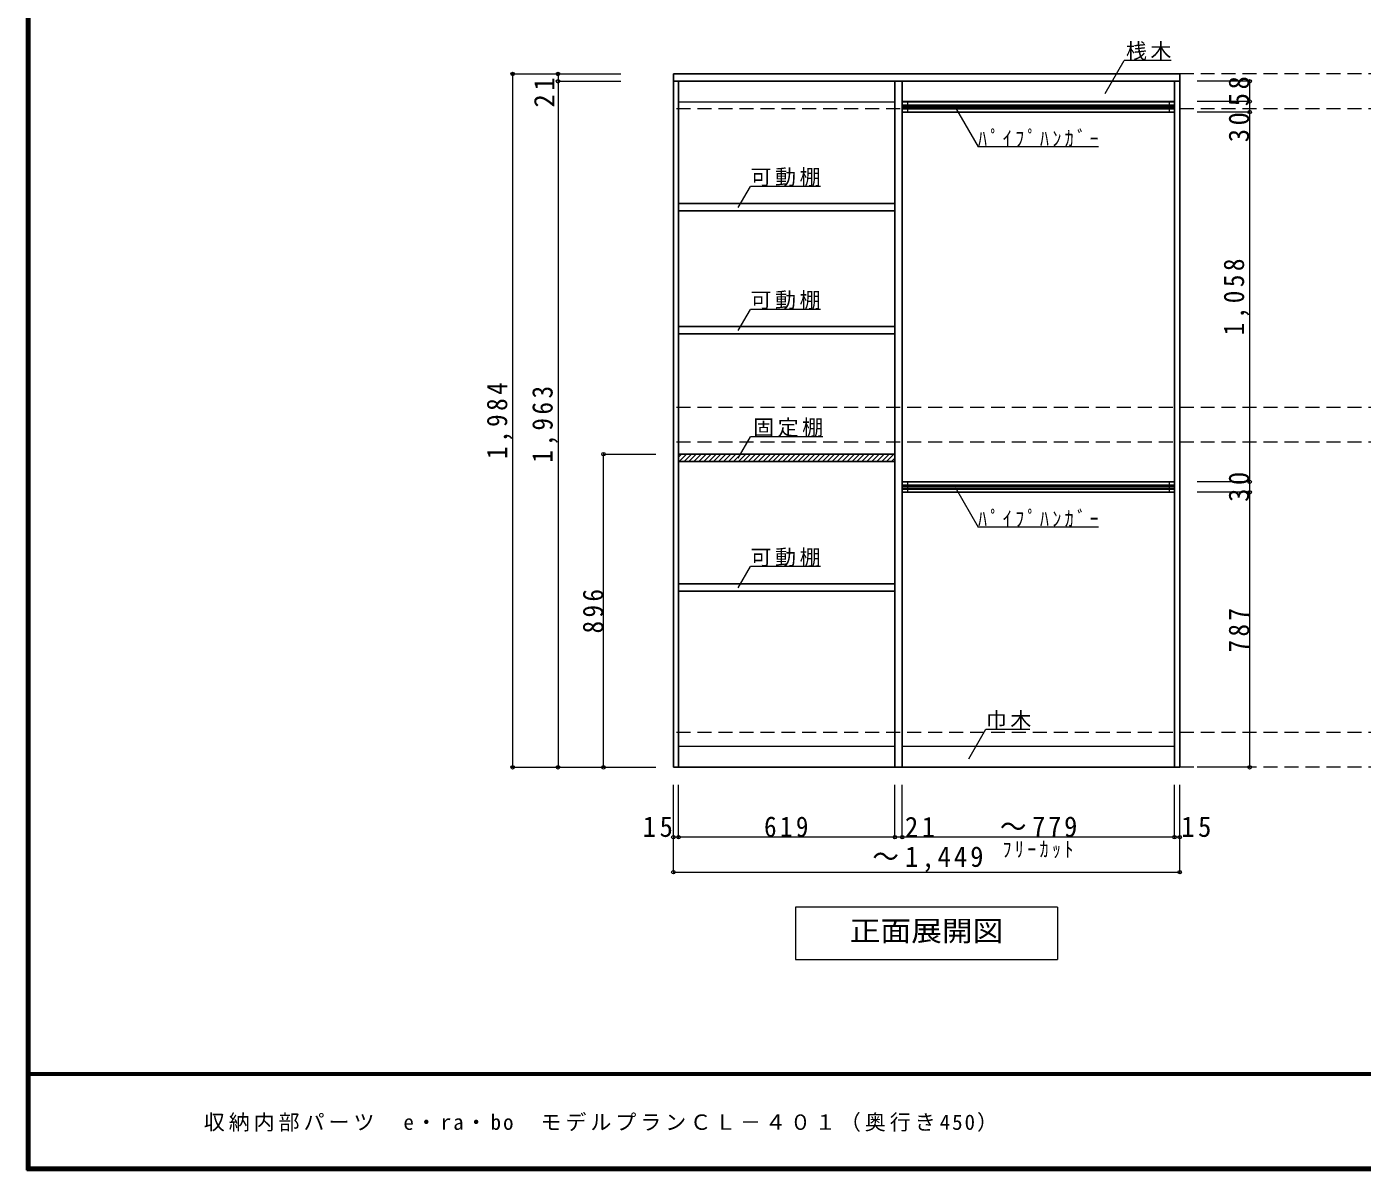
# Model space of a CAD drawing. Units: millimetres, scale not verified. Extents: x -3922 to 3878, y -2932 to 2722.
# Drawn here: x -3922 to -100, y -2864 to 408 of the extents above; entities that cross this region are included whole.
import ezdxf
from ezdxf.enums import TextEntityAlignment as Align

# ---------------------------------------------------------------- set-up
doc = ezdxf.new("R2010")
doc.units = ezdxf.units.MM
doc.header["$LTSCALE"] = 20
doc.header["$PDMODE"] = 32
doc.header["$PDSIZE"] = 10
doc.linetypes.add('DASHED2', pattern=[3, 2, -1])
for name, color, linetype, lineweight in [('0-2', 2, 'Continuous', 35), ('0-3_固定棚', 3, 'Continuous', 25), ('0-4_可動棚', 3, 'Continuous', 25), ('0-6_パイプハンガー', 7, 'Continuous', 18), ('0-7_桟木・巾木', 2, 'Continuous', 35), ('0-A_文字', 7, 'Continuous', 18), ('0-B_寸法', 7, 'Continuous', 9), ('0-C_ハッチ', 4, 'Continuous', 9), ('F-1_枠', 6, 'Continuous', 40)]:
    doc.layers.add(name, color=color, linetype=linetype, lineweight=lineweight)
doc.layers.add('F-A_文字', color=7, linetype='Continuous')
doc.styles.add('ＭＳ ゴシック', font='')
doc.styles.get('ＭＳ ゴシック').set_extended_font_data('MS Gothic')

msp = doc.modelspace()

# ---------------------------------------------------------------- linework, layer by layer
at = {"layer": '0-2', "color": 3, "lineweight": 25}
for p, q in [((-2071.53, 251.73), (-2071.53, 272.73)), ((-622.53, 272.73), (-2071.53, 272.73)), ((-622.53, 272.73), (-622.53, 251.73)), ((-2071.53, 251.73), (-2071.53, -1711.27)), ((-622.53, 251.73), (-2071.53, 251.73)), ((-2056.53, 251.73), (-2056.53, -1711.27)), ((-1437.53, -1711.27), (-1437.53, 251.73)), ((-1416.53, -1711.27), (-1416.53, 251.73)), ((-637.53, -1711.27), (-637.53, 251.73)), ((-622.53, -1711.27), (-622.53, 251.73)), ((-2071.53, -1711.27), (-622.53, -1711.27))]:
    msp.add_line(p, q, dxfattribs=at)
at = {"layer": '0-3_固定棚'}
for p, q in [((-1437.53, -815.27), (-2056.53, -815.27)), ((-2056.53, -815.27), (-2056.53, -836.27)), ((-1437.53, -836.27), (-2056.53, -836.27)), ((-1437.53, -815.27), (-1437.53, -836.27))]:
    msp.add_line(p, q, dxfattribs=at)
at = {"layer": '0-4_可動棚'}
for p, q in [((-1437.53, -98.27), (-2056.53, -98.27)), ((-2056.53, -119.27), (-2056.53, -98.27)), ((-1437.53, -450.27), (-2056.53, -450.27)), ((-2056.53, -471.27), (-2056.53, -450.27)), ((-1437.53, -1186.27), (-2056.53, -1186.27)), ((-2056.53, -1207.27), (-2056.53, -1186.27))]:
    msp.add_line(p, q, dxfattribs=at)
for points in [[(-1437.53, -98.27), (-1437.53, -119.27), (-2056.53, -119.27)], [(-1437.53, -450.27), (-1437.53, -471.27), (-2056.53, -471.27)], [(-1437.53, -1186.27), (-1437.53, -1207.27), (-2056.53, -1207.27)]]:
    msp.add_lwpolyline(points, dxfattribs=at)
at = {"layer": '0-6_パイプハンガー', "color": 3, "lineweight": 25}
for p, q in [((-1416.53, 193.73), (-1416.53, 163.73)), ((-637.53, 193.73), (-1416.53, 193.73)), ((-637.53, 193.73), (-637.53, 163.73)), ((-637.53, 163.73), (-1416.53, 163.73)), ((-1416.53, -894.27), (-1416.53, -924.27)), ((-637.53, -894.27), (-1416.53, -894.27)), ((-637.53, -894.27), (-637.53, -924.27)), ((-637.53, -924.27), (-1416.53, -924.27))]:
    msp.add_line(p, q, dxfattribs=at)
at = {"layer": '0-6_パイプハンガー'}
for p, q in [((-1401.53, 193.73), (-1401.53, 163.73)), ((-652.53, 193.73), (-652.53, 163.73)), ((-1401.53, -894.27), (-1401.53, -924.27)), ((-652.53, -894.27), (-652.53, -924.27))]:
    msp.add_line(p, q, dxfattribs=at)
at = {"layer": '0-6_パイプハンガー', "color": 4, "lineweight": 9}
for p, q in [((-1416.53, 184.73), (-637.53, 184.73)), ((-1416.53, 180.73), (-637.53, 180.73)), ((-1416.53, 176.73), (-637.53, 176.73)), ((-1416.53, 172.73), (-637.53, 172.73)), ((-1416.53, -903.27), (-637.53, -903.27)), ((-1416.53, -907.27), (-637.53, -907.27)), ((-1416.53, -911.27), (-637.53, -911.27)), ((-1416.53, -915.27), (-637.53, -915.27))]:
    msp.add_line(p, q, dxfattribs=at)
at = {"layer": '0-7_桟木・巾木', "color": 7, "lineweight": 18}
for p, q in [((-1437.53, 191.73), (-2056.53, 191.73)), ((-637.53, 191.73), (-1416.53, 191.73)), ((-2056.53, -1651.27), (-1437.53, -1651.27)), ((-1416.53, -1651.27), (-637.53, -1651.27))]:
    msp.add_line(p, q, dxfattribs=at)
at = {"layer": '0-A_文字'}
for p, q in [((-835.94, 216.5), (-781.12, 311.47)), ((-646.53, 311.47), (-781.12, 311.47)), ((-1265.49, 177.98), (-1199.53, 63.73)), ((-854.53, 63.73), (-1199.53, 63.73)), ((-1885.64, -109.79), (-1850.62, -49.14)), ((-1650.62, -49.14), (-1850.62, -49.14)), ((-1885.64, -461.79), (-1850.62, -401.14)), ((-1650.62, -401.14), (-1850.62, -401.14)), ((-1885.64, -826.33), (-1850.62, -765.68)), ((-1643.44, -765.68), (-1850.62, -765.68)), ((-1265.49, -910.02), (-1199.53, -1024.27)), ((-854.53, -1024.27), (-1199.53, -1024.27)), ((-1885.64, -1197.79), (-1850.62, -1137.14)), ((-1650.62, -1137.14), (-1850.62, -1137.14)), ((-1226.02, -1686.83), (-1177.27, -1602.39)), ((-1177.27, -1602.39), (-1051.24, -1602.39)), ((-972.03, -2111.27), (-972.03, -2261.27)), ((-1722.03, -2261.27), (-972.03, -2261.27))]:
    msp.add_line(p, q, dxfattribs=at)
msp.add_lwpolyline([(-972.03, -2111.27), (-1722.03, -2111.27), (-1722.03, -2261.27)], dxfattribs=at)
at = {"layer": '0-B_寸法', "color": 4}
for p, q in [((-2531.53, 272.73), (-2531.53, -1711.27)), ((-2531.53, 272.73), (-2401.53, 272.73)), ((-2401.53, 272.73), (-2401.53, 251.73)), ((-2401.53, 272.73), (-2221.53, 272.73)), ((-2401.53, 251.73), (-2221.53, 251.73)), ((-2401.53, 251.73), (-2401.53, -1711.27)), ((-422.53, 251.73), (-572.53, 251.73)), ((-422.53, 251.73), (-422.53, 193.73)), ((-422.53, 193.73), (-572.53, 193.73)), ((-422.53, 193.73), (-422.53, 163.73)), ((-422.53, 163.73), (-572.53, 163.73)), ((-422.53, 163.73), (-422.53, -1711.27)), ((-2271.53, -815.27), (-2121.53, -815.27)), ((-2271.53, -1711.27), (-2271.53, -815.27)), ((-422.53, -894.27), (-572.53, -894.27)), ((-422.53, -924.27), (-572.53, -924.27)), ((-2531.53, -1711.27), (-2401.53, -1711.27)), ((-2401.53, -1711.27), (-2121.53, -1711.27)), ((-422.53, -1711.27), (-572.53, -1711.27)), ((-2071.53, -1911.27), (-2071.53, -1761.27)), ((-2056.53, -1911.27), (-2056.53, -1761.27)), ((-1437.53, -1911.27), (-1437.53, -1761.27)), ((-1416.53, -1911.27), (-1416.53, -1761.27)), ((-637.53, -1911.27), (-637.53, -1761.27)), ((-622.53, -1911.27), (-622.53, -1761.27)), ((-2056.53, -1911.27), (-2071.53, -1911.27)), ((-2071.53, -2011.27), (-2071.53, -1911.27)), ((-1437.53, -1911.27), (-2056.53, -1911.27)), ((-1416.53, -1911.27), (-1437.53, -1911.27)), ((-637.53, -1911.27), (-1416.53, -1911.27)), ((-622.53, -1911.27), (-637.53, -1911.27)), ((-622.53, -2011.27), (-622.53, -1911.27)), ((-2071.53, -2011.27), (-622.53, -2011.27))]:
    msp.add_line(p, q, dxfattribs=at)
at = {"layer": '0-B_寸法', "color": 4, "linetype": 'DASHED2'}
for p, q in [((2417.47, 272.73), (-2071.53, 272.73)), ((2417.47, 172.73), (-2071.53, 172.73)), ((2417.47, -681.27), (-2071.53, -681.27)), ((2417.47, -781.27), (-2071.53, -781.27)), ((2417.47, -1611.27), (-2071.53, -1611.27)), ((2417.47, -1711.27), (-2071.53, -1711.27))]:
    msp.add_line(p, q, dxfattribs=at)
at = {"layer": '0-B_寸法'}
for p in [(-2531.53, 272.73), (-2401.53, 272.73), (-2401.53, 251.73), (-422.53, 251.73), (-422.53, 193.73), (-422.53, 163.73), (-2271.53, -815.27), (-422.53, -894.27), (-422.53, -924.27), (-2531.53, -1711.27), (-2401.53, -1711.27), (-2271.53, -1711.27), (-422.53, -1711.27), (-2071.53, -1911.27), (-2056.53, -1911.27), (-1437.53, -1911.27), (-1416.53, -1911.27), (-637.53, -1911.27), (-622.53, -1911.27), (-2071.53, -2011.27), (-622.53, -2011.27)]:
    msp.add_point(p, dxfattribs=at)
at = {"layer": '0-C_ハッチ'}
for p, q in [((-2056.53, -823.46), (-2048.34, -815.27)), ((-2055.19, -836.27), (-2034.19, -815.27)), ((-2041.05, -836.27), (-2020.05, -815.27)), ((-2026.91, -836.27), (-2005.91, -815.27)), ((-2012.77, -836.27), (-1991.77, -815.27)), ((-1998.63, -836.27), (-1977.63, -815.27)), ((-1984.48, -836.27), (-1963.48, -815.27)), ((-1970.34, -836.27), (-1949.34, -815.27)), ((-1956.2, -836.27), (-1935.2, -815.27)), ((-1942.06, -836.27), (-1921.06, -815.27)), ((-1927.91, -836.27), (-1906.91, -815.27)), ((-1913.77, -836.27), (-1892.77, -815.27)), ((-1899.63, -836.27), (-1878.63, -815.27)), ((-1885.49, -836.27), (-1864.49, -815.27)), ((-1871.35, -836.27), (-1850.35, -815.27)), ((-1857.2, -836.27), (-1836.2, -815.27)), ((-1843.06, -836.27), (-1822.06, -815.27)), ((-1828.92, -836.27), (-1807.92, -815.27)), ((-1814.78, -836.27), (-1793.78, -815.27)), ((-1800.64, -836.27), (-1779.64, -815.27)), ((-1786.49, -836.27), (-1765.49, -815.27)), ((-1772.35, -836.27), (-1751.35, -815.27)), ((-1758.21, -836.27), (-1737.21, -815.27)), ((-1744.07, -836.27), (-1723.07, -815.27)), ((-1729.92, -836.27), (-1708.92, -815.27)), ((-1715.78, -836.27), (-1694.78, -815.27)), ((-1701.64, -836.27), (-1680.64, -815.27)), ((-1687.5, -836.27), (-1666.5, -815.27)), ((-1673.36, -836.27), (-1652.36, -815.27)), ((-1659.21, -836.27), (-1638.21, -815.27)), ((-1645.07, -836.27), (-1624.07, -815.27)), ((-1630.93, -836.27), (-1609.93, -815.27)), ((-1616.79, -836.27), (-1595.79, -815.27)), ((-1602.65, -836.27), (-1581.65, -815.27)), ((-1588.5, -836.27), (-1567.5, -815.27)), ((-1574.36, -836.27), (-1553.36, -815.27)), ((-1560.22, -836.27), (-1539.22, -815.27)), ((-1546.08, -836.27), (-1525.08, -815.27)), ((-1531.93, -836.27), (-1510.93, -815.27)), ((-1517.79, -836.27), (-1496.79, -815.27)), ((-1503.65, -836.27), (-1482.65, -815.27)), ((-1489.51, -836.27), (-1468.51, -815.27)), ((-1475.37, -836.27), (-1454.37, -815.27)), ((-1461.22, -836.27), (-1440.22, -815.27)), ((-1447.08, -836.27), (-1437.53, -826.72))]:
    msp.add_line(p, q, dxfattribs=at)
at = {"layer": 'F-1_枠'}
for p, q in [((-3922.03, 2722.29), (-3922.03, -2864.37)), ((-3918.7, 2722.29), (-3918.7, -2864.37)), ((-3915.36, 2722.29), (-3915.36, -2864.37)), ((3877.97, -2587.71), (-3922.03, -2587.71)), ((3877.97, -2591.04), (-3922.03, -2591.04)), ((3877.97, -2857.71), (-3922.03, -2857.71)), ((3877.97, -2861.04), (-3922.03, -2861.04)), ((3877.97, -2864.37), (-3922.03, -2864.37))]:
    msp.add_line(p, q, dxfattribs=at)

# ---------------------------------------------------------------- texts
at = {"layer": '0-A_文字', "style": 'ＭＳ ゴシック', "width": 1.1}
msp.add_text('正面展開図', height=58.65, dxfattribs=at).set_placement((-1567.03, -2226.27), align=Align.BOTTOM_LEFT)
at = {"layer": '0-A_文字', "char_height": 43.99, "attachment_point": 7, "style": 'ＭＳ ゴシック'}
for s, insert in [('\\T1.17;桟木', (-776.53, 311.47)), ('\\T1.39;\\W0.85;ﾊﾟｲﾌﾟﾊﾝｶﾞｰ', (-1199.53, 63.73)), ('\\T1.17;可動棚', (-1850.62, -49.14)), ('\\T1.17;可動棚', (-1850.62, -401.14)), ('\\T1.17;固定棚', (-1843.44, -765.68)), ('\\T1.39;\\W0.85;ﾊﾟｲﾌﾟﾊﾝｶﾞｰ', (-1199.53, -1024.27)), ('\\T1.17;可動棚', (-1850.62, -1137.14)), ('\\T1.17;巾木', (-1177.27, -1602.39)), ('\\T1.39;\\W0.85;ﾌﾘｰｶｯﾄ', (-1129.53, -1971.27))]:
    msp.add_mtext(s, dxfattribs=dict(at, insert=insert))
at = {"layer": '0-B_寸法', "char_height": 58.65, "attachment_point": 7, "rotation": 90, "style": 'ＭＳ ゴシック'}
for s, insert in [('\\T1.27;\\W0.95;21', (-2411.92, 176.73)), ('\\T1.27;\\W0.95;58', (-423.21, 180.23)), ('\\T1.27;\\W0.95;30', (-423.21, 77.34)), ('\\T1.28;\\W0.9;1,058', (-423.21, -475.27)), ('\\T1.28;\\W0.9;1,984', (-2531.92, -829.27)), ('\\T1.28;\\W0.9;1,963', (-2401.92, -839.77)), ('\\T1.27;\\W0.95;30', (-423.21, -951.77)), ('\\T1.27;\\W0.9;896', (-2271.53, -1328.27)), ('\\T1.27;\\W0.9;787', (-423.21, -1382.77))]:
    msp.add_mtext(s, dxfattribs=dict(at, insert=insert))
at = {"layer": '0-B_寸法', "char_height": 58.65, "attachment_point": 7, "style": 'ＭＳ ゴシック'}
for s, insert in [('\\T1.27;\\W0.95;15', (-2159.05, -1911.27)), ('\\T1.27;\\W0.9;619', (-1812.03, -1911.27)), ('\\T1.27;\\W0.95;21', (-1408.7, -1911.27)), ('\\T1.21;\\W0.95;～779', (-1137.03, -1911.27)), ('\\T1.27;\\W0.95;15', (-618.12, -1911.27)), ('\\T1.23;\\W0.95;～1,449', (-1502.03, -2011.27))]:
    msp.add_mtext(s, dxfattribs=dict(at, insert=insert))
at = {"layer": 'F-A_文字', "insert": (-3415.36, -2754.37), "char_height": 43.99, "attachment_point": 7, "style": 'ＭＳ ゴシック'}
msp.add_mtext('\\T1.19;収納内部パーツ\u3000e・ra・bo\u3000モデルプランＣＬ－４０１（奥行き450）', dxfattribs=at)

doc.saveas('drawing.dxf')
